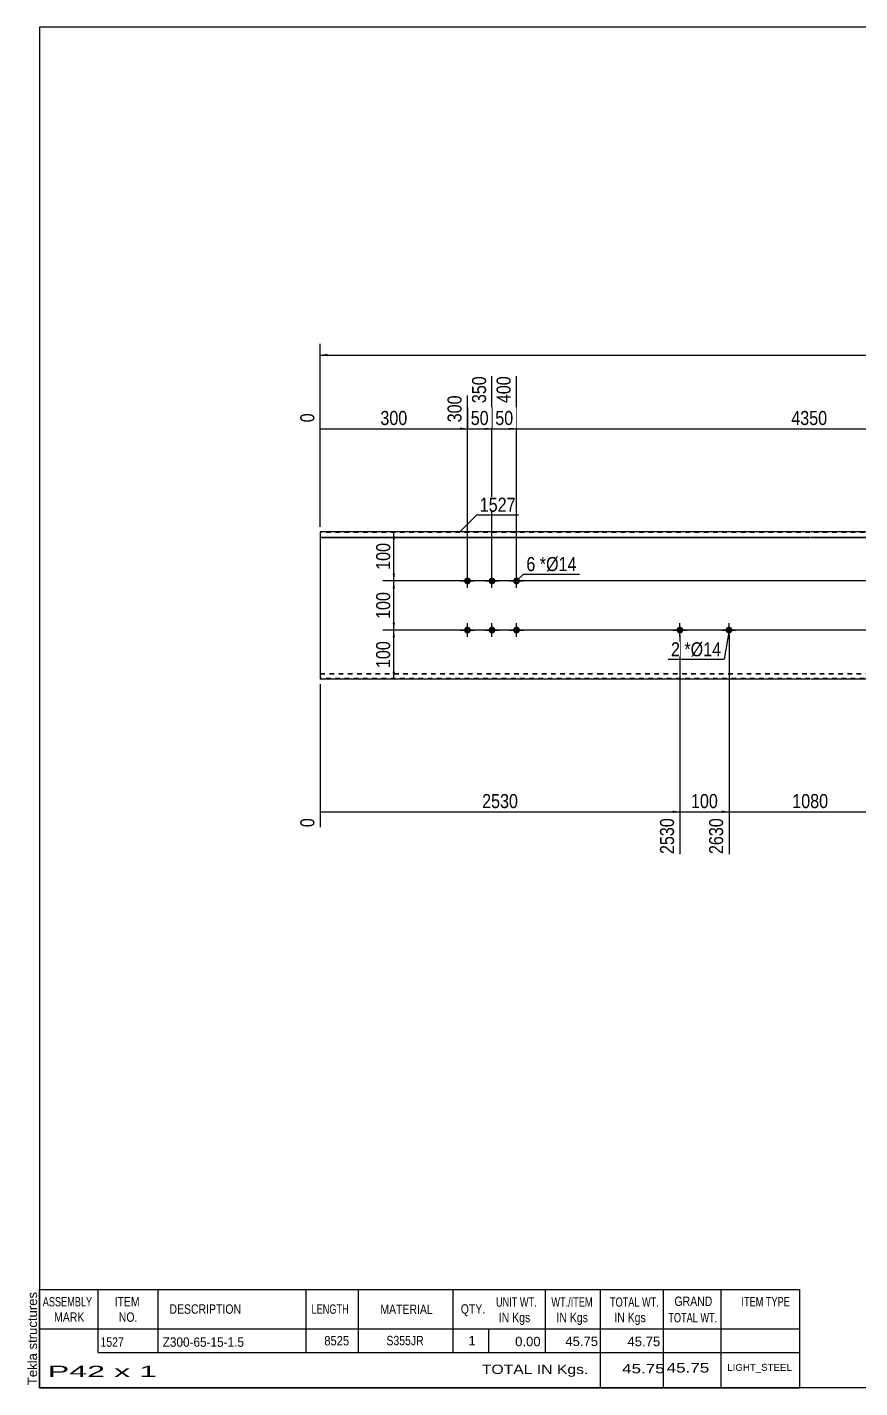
# Model space of a CAD drawing. Header units: millimetres. Extents: x -60 to 343, y -159 to 118.
# Drawn here: x -59.7 to 110, y -159.3 to 117.8 of the extents above; entities that cross this region are included whole.
import ezdxf

# ---------------------------------------------------------------- set-up
doc = ezdxf.new("R2010")
doc.units = ezdxf.units.MM
doc.linetypes.add('DXK_LINE_DOT1', pattern=[1.8814, 0.9407, -0.9407])
doc.styles.add('Arial', font='ARIAL.TTF', dxfattribs={"height": 0.2})
doc.styles.add('Arial Narrow', font='ARIALN.TTF', dxfattribs={"height": 0.2})

# ---------------------------------------------------------------- blocks, each defined once
blk = doc.blocks.new('Unknown-629091479-1606')
at = {"color": 5, "linetype": 'Continuous'}
for p, q in [((342.8, 117.75), (-57.2, 117.75)), ((-57.2, 117.75), (-57.2, -159.25)), ((342.8, -159.25), (342.8, 117.75)), ((-57.2, -159.25), (342.8, -159.25))]:
    blk.add_line(p, q, dxfattribs=at)
at = {"color": 174, "linetype": 'Continuous', "style": 'Arial'}
blk.add_text('Tekla structures', height=1.9102, rotation=90, dxfattribs=at).set_placement((-57.7, -158.75))
blk = doc.blocks.new('Part-629091479-1218 - 1203')
at = {"color": 2, "linetype": 'Continuous'}
for p, q in [((0, 15), (0, -15)), ((56.7, 15), (0, 15)), ((0, 13.94), (56.7, 13.94)), ((99.8, 15), (56.8, 15)), ((56.8, 13.94), (99.8, 13.94)), ((142.9, 15), (99.9, 15)), ((99.9, 13.94), (142.9, 13.94)), ((199.8, 15), (143, 15)), ((143, 13.94), (199.8, 13.94)), ((242.9, 15), (199.9, 15)), ((199.9, 13.94), (242.9, 13.94)), ((282.2, 15), (243, 15)), ((243, 13.94), (282.2, 13.94)), ((282.2, 15), (282.2, -15)), ((0, 13.83), (56.7, 13.83)), ((56.8, 13.83), (99.8, 13.83)), ((99.9, 13.83), (142.9, 13.83)), ((143, 13.83), (199.8, 13.83)), ((199.9, 13.83), (242.9, 13.83)), ((243, 13.83), (282.2, 13.83)), ((56.7, -15), (0, -15)), ((99.8, -15), (56.8, -15)), ((142.9, -15), (99.9, -15)), ((199.8, -15), (143, -15)), ((242.9, -15), (199.9, -15)), ((282.2, -15), (243, -15))]:
    blk.add_line(p, q, dxfattribs=at)
at = {"color": 7, "linetype": 'DXK_LINE_DOT1'}
for p, q in [((56.7, 14.85), (0, 14.85)), ((99.8, 14.85), (56.8, 14.85)), ((142.9, 14.85), (99.9, 14.85)), ((199.8, 14.85), (143, 14.85)), ((242.9, 14.85), (199.9, 14.85)), ((282.2, 14.85), (243, 14.85)), ((0, -13.83), (56.7, -13.83)), ((56.8, -13.83), (99.8, -13.83)), ((99.9, -13.83), (142.9, -13.83)), ((143, -13.83), (199.8, -13.83)), ((199.9, -13.83), (242.9, -13.83)), ((243, -13.83), (282.2, -13.83)), ((0, -13.94), (56.7, -13.94)), ((56.7, -14.85), (0, -14.85)), ((56.8, -13.94), (99.8, -13.94)), ((99.8, -14.85), (56.8, -14.85)), ((99.9, -13.94), (142.9, -13.94)), ((142.9, -14.85), (99.9, -14.85)), ((143, -13.94), (199.8, -13.94)), ((199.8, -14.85), (143, -14.85)), ((199.9, -13.94), (242.9, -13.94)), ((242.9, -14.85), (199.9, -14.85)), ((243, -13.94), (282.2, -13.94)), ((282.2, -14.85), (243, -14.85))]:
    blk.add_line(p, q, dxfattribs=at)
blk = doc.blocks.new('Bolt-629091479-1219 - 1203')
at = {"linetype": 'Continuous'}
for points in [[(29.3, 5, -1), (30.7, 5, -1)], [(34.3, 5, -1), (35.7, 5, -1)], [(39.3, 5, -1), (40.7, 5, -1)], [(29.3, -5, -1), (30.7, -5, -1)], [(34.3, -5, -1), (35.7, -5, -1)], [(39.3, -5, -1), (40.7, -5, -1)]]:
    blk.add_hatch(color=3, dxfattribs=at).paths.add_polyline_path(points)
at = {"color": 3, "linetype": 'Continuous'}
for p, q in [((30, 3.6), (30, 6.4)), ((35, 3.6), (35, 6.4)), ((40, 3.6), (40, 6.4)), ((28.6, 5), (31.4, 5)), ((33.6, 5), (36.4, 5)), ((38.6, 5), (41.4, 5)), ((28.6, -5), (31.4, -5)), ((30, -6.4), (30, -3.6)), ((33.6, -5), (36.4, -5)), ((35, -6.4), (35, -3.6)), ((38.6, -5), (41.4, -5)), ((40, -6.4), (40, -3.6))]:
    blk.add_line(p, q, dxfattribs=at)
blk = doc.blocks.new('Bolt-629091479-1220 - 1203')
at = {"linetype": 'Continuous'}
for points in [[(73.3, -4.3, -1), (73.3, -5.7, -1)], [(83.3, -4.3, -1), (83.3, -5.7, -1)]]:
    blk.add_hatch(color=3, dxfattribs=at).paths.add_polyline_path(points)
at = {"color": 3, "linetype": 'Continuous'}
for p, q in [((71.9, -5), (74.7, -5)), ((73.3, -6.4), (73.3, -3.6)), ((81.9, -5), (84.7, -5)), ((83.3, -6.4), (83.3, -3.6))]:
    blk.add_line(p, q, dxfattribs=at)
blk = doc.blocks.new('StraightDimension-629091479-1293 - 1203')
at = {"linetype": 'Continuous'}
blk.add_hatch(color=7, dxfattribs=at).paths.add_polyline_path([(157.8, 36.25), (159.3, 36), (157.8, 35.75)])
at = {"color": 7, "linetype": 'Continuous'}
for p, q in [((40, 6), (40, 46.68)), ((159.3, 6), (159.3, 44.61)), ((40, 36), (159.3, 36))]:
    blk.add_line(p, q, dxfattribs=at)
at = {"color": 0, "linetype": 'Continuous'}
blk.add_wipeout([(158.7, 45.21), (154.5, 45.21), (154.5, 36.7), (158.7, 36.7)], dxfattribs=at)
at = {"color": 0}
blk.add_wipeout([(103.9, 36.15), (103.9, 40.35), (95.39, 40.35), (95.39, 36.15)], dxfattribs=at)
at = {"color": 3, "linetype": 'Continuous', "style": 'Arial Narrow'}
blk.add_text('4750', height=2.863, rotation=90.0002, dxfattribs=at).set_placement((158.1, 37.3))
at = {"color": 3, "style": 'Arial Narrow'}
blk.add_text('4350', height=2.863, dxfattribs=at).set_placement((95.99, 36.75))
blk = doc.blocks.new('StraightDimension-629091479-1321 - 1203')
at = {"linetype": 'Continuous'}
for points in [[(14.75, 13.5), (15, 15), (15.25, 13.5)], [(15.25, 6.5), (15, 5), (14.75, 6.5)]]:
    blk.add_hatch(color=7, dxfattribs=at).paths.add_polyline_path(points)
at = {"color": 7, "linetype": 'Continuous'}
for p, q in [((29, 15), (12.75, 15)), ((15, 5), (15, 15)), ((258.7, 5), (12.75, 5))]:
    blk.add_line(p, q, dxfattribs=at)
at = {"color": 0}
blk.add_wipeout([(14.85, 13.34), (10.65, 13.34), (10.65, 6.66), (14.85, 6.66)], dxfattribs=at)
at = {"color": 3, "style": 'Arial Narrow'}
blk.add_text('100', height=2.863, rotation=90.0002, dxfattribs=at).set_placement((14.25, 7.26))
blk = doc.blocks.new('StraightDimension-629091479-1258 - 1203')
at = {"linetype": 'Continuous'}
blk.add_hatch(color=7, dxfattribs=at).paths.add_polyline_path([(114.9, -41.75), (116.4, -42), (114.9, -42.25)])
at = {"color": 7, "linetype": 'Continuous'}
for p, q in [((83.3, -6), (83.3, -50.61)), ((116.4, -6), (116.4, -50.61)), ((83.3, -42), (116.4, -42))]:
    blk.add_line(p, q, dxfattribs=at)
at = {"color": 0}
blk.add_wipeout([(104.1, -41.85), (104.1, -37.65), (95.59, -37.65), (95.59, -41.85)], dxfattribs=at)
at = {"color": 0, "linetype": 'Continuous'}
blk.add_wipeout([(115.8, -42.7), (111.6, -42.7), (111.6, -51.21), (115.8, -51.21)], dxfattribs=at)
at = {"color": 3, "style": 'Arial Narrow'}
blk.add_text('1080', height=2.863, dxfattribs=at).set_placement((96.19, -41.25))
at = {"color": 3, "linetype": 'Continuous', "style": 'Arial Narrow'}
blk.add_text('3710', height=2.863, rotation=90.0002, dxfattribs=at).set_placement((115.2, -50.61))
blk = doc.blocks.new('StraightDimension-629091479-1259 - 1203')
at = {"linetype": 'Continuous'}
blk.add_hatch(color=7, dxfattribs=at).paths.add_polyline_path([(81.8, -41.75), (83.3, -42), (81.8, -42.25)])
at = {"color": 7, "linetype": 'Continuous'}
for p, q in [((73.3, -6), (73.3, -50.61)), ((83.3, -6), (83.3, -50.61)), ((73.3, -42), (83.3, -42))]:
    blk.add_line(p, q, dxfattribs=at)
at = {"color": 0}
blk.add_wipeout([(81.64, -41.85), (81.64, -37.65), (74.95, -37.65), (74.95, -41.85)], dxfattribs=at)
at = {"color": 3, "style": 'Arial Narrow'}
blk.add_text('100', height=2.863, dxfattribs=at).set_placement((75.55, -41.25))
at = {"color": 0, "linetype": 'Continuous'}
blk.add_wipeout([(82.7, -42.7), (78.5, -42.7), (78.5, -51.21), (82.7, -51.21)], dxfattribs=at)
at = {"color": 3, "linetype": 'Continuous', "style": 'Arial Narrow'}
blk.add_text('2630', height=2.863, rotation=90.0002, dxfattribs=at).set_placement((82.1, -50.61))
blk = doc.blocks.new('StraightDimension-629091479-1323 - 1203')
at = {"linetype": 'Continuous'}
for points in [[(14.75, -6.5), (15, -5), (15.25, -6.5)], [(15.25, -13.5), (15, -15), (14.75, -13.5)]]:
    blk.add_hatch(color=7, dxfattribs=at).paths.add_polyline_path(points)
at = {"color": 7, "linetype": 'Continuous'}
for p, q in [((258.7, -5), (12.75, -5)), ((15, -15), (15, -5)), ((29, -15), (12.75, -15))]:
    blk.add_line(p, q, dxfattribs=at)
at = {"color": 0}
blk.add_wipeout([(14.85, -6.66), (10.65, -6.66), (10.65, -13.34), (14.85, -13.34)], dxfattribs=at)
at = {"color": 3, "style": 'Arial Narrow'}
blk.add_text('100', height=2.863, rotation=90.0002, dxfattribs=at).set_placement((14.25, -12.74))
blk = doc.blocks.new('StraightDimension-629091479-1260 - 1203')
at = {"linetype": 'Continuous'}
blk.add_hatch(color=7, dxfattribs=at).paths.add_polyline_path([(71.8, -41.75), (73.3, -42), (71.8, -42.25)])
at = {"color": 7, "linetype": 'Continuous'}
for p, q in [((73.3, -6), (73.3, -50.61)), ((0, -16), (0, -45.13)), ((0, -42), (73.3, -42))]:
    blk.add_line(p, q, dxfattribs=at)
at = {"color": 0}
blk.add_wipeout([(40.9, -41.85), (40.9, -37.65), (32.39, -37.65), (32.39, -41.85)], dxfattribs=at)
at = {"color": 0, "linetype": 'Continuous'}
for points in [[(-0.6, -42.7), (-4.8, -42.7), (-4.8, -45.73), (-0.6, -45.73)], [(72.7, -42.7), (68.5, -42.7), (68.5, -51.21), (72.7, -51.21)]]:
    blk.add_wipeout(points, dxfattribs=at)
at = {"color": 3, "style": 'Arial Narrow'}
blk.add_text('2530', height=2.863, dxfattribs=at).set_placement((32.99, -41.25))
at = {"color": 3, "linetype": 'Continuous', "style": 'Arial Narrow'}
for s, height, p in [('0', 2.86, (-1.2, -45.13)), ('2530', 2.863, (72.1, -50.61))]:
    blk.add_text(s, height=height, rotation=90.0002, dxfattribs=at).set_placement(p)
blk = doc.blocks.new('StraightDimension-629091479-1294 - 1203')
at = {"linetype": 'Continuous'}
blk.add_hatch(color=7, dxfattribs=at).paths.add_polyline_path([(38.5, 36.25), (40, 36), (38.5, 35.75)])
at = {"color": 7, "linetype": 'Continuous'}
for p, q in [((35, 6), (35, 46.68)), ((40, 6), (40, 46.68)), ((35, 36), (40, 36))]:
    blk.add_line(p, q, dxfattribs=at)
at = {"color": 0}
blk.add_wipeout([(39.93, 36.15), (39.93, 40.35), (35.07, 40.35), (35.07, 36.15)], dxfattribs=at)
at = {"color": 0, "linetype": 'Continuous'}
blk.add_wipeout([(39.4, 47.28), (35.2, 47.28), (35.2, 40.6), (39.4, 40.6)], dxfattribs=at)
at = {"color": 3, "linetype": 'Continuous', "style": 'Arial Narrow'}
blk.add_text('400', height=2.863, rotation=90.0002, dxfattribs=at).set_placement((38.8, 41.2))
at = {"color": 3, "style": 'Arial Narrow'}
blk.add_text('50', height=2.863, dxfattribs=at).set_placement((35.67, 36.75))
blk = doc.blocks.new('StraightDimension-629091479-1295 - 1203')
at = {"linetype": 'Continuous'}
blk.add_hatch(color=7, dxfattribs=at).paths.add_polyline_path([(33.5, 36.25), (35, 36), (33.5, 35.75)])
at = {"color": 7, "linetype": 'Continuous'}
for p, q in [((35, 6), (35, 46.68)), ((30, 6), (30, 42.78)), ((30, 36), (35, 36))]:
    blk.add_line(p, q, dxfattribs=at)
at = {"color": 0}
blk.add_wipeout([(34.93, 36.15), (34.93, 40.35), (30.07, 40.35), (30.07, 36.15)], dxfattribs=at)
at = {"color": 0, "linetype": 'Continuous'}
blk.add_wipeout([(34.4, 47.28), (30.2, 47.28), (30.2, 40.6), (34.4, 40.6)], dxfattribs=at)
at = {"color": 3, "linetype": 'Continuous', "style": 'Arial Narrow'}
blk.add_text('350', height=2.863, rotation=90.0002, dxfattribs=at).set_placement((33.8, 41.2))
at = {"color": 3, "style": 'Arial Narrow'}
blk.add_text('50', height=2.863, dxfattribs=at).set_placement((30.67, 36.75))
blk = doc.blocks.new('StraightDimension-629091479-1296 - 1203')
at = {"linetype": 'Continuous'}
blk.add_hatch(color=7, dxfattribs=at).paths.add_polyline_path([(28.5, 36.25), (30, 36), (28.5, 35.75)])
at = {"color": 7, "linetype": 'Continuous'}
for p, q in [((30, 6), (30, 42.78)), ((0, 16), (0, 39.13)), ((0, 36), (30, 36))]:
    blk.add_line(p, q, dxfattribs=at)
at = {"color": 0, "linetype": 'Continuous'}
for points in [[(29.4, 43.38), (25.2, 43.38), (25.2, 36.7), (29.4, 36.7)], [(-0.6, 39.73), (-4.8, 39.73), (-4.8, 36.7), (-0.6, 36.7)]]:
    blk.add_wipeout(points, dxfattribs=at)
at = {"color": 0}
blk.add_wipeout([(18.34, 36.15), (18.34, 40.35), (11.66, 40.35), (11.66, 36.15)], dxfattribs=at)
at = {"color": 3, "linetype": 'Continuous', "style": 'Arial Narrow'}
for s, height, p in [('300', 2.863, (28.8, 37.3)), ('0', 2.86, (-1.2, 37.3))]:
    blk.add_text(s, height=height, rotation=90.0002, dxfattribs=at).set_placement(p)
at = {"color": 3, "style": 'Arial Narrow'}
blk.add_text('300', height=2.863, dxfattribs=at).set_placement((12.26, 36.75))
blk = doc.blocks.new('StraightDimension-629091479-1322 - 1203')
at = {"linetype": 'Continuous'}
for points in [[(14.75, 3.5), (15, 5), (15.25, 3.5)], [(15.25, -3.5), (15, -5), (14.75, -3.5)]]:
    blk.add_hatch(color=7, dxfattribs=at).paths.add_polyline_path(points)
at = {"color": 7, "linetype": 'Continuous'}
for p, q in [((258.7, 5), (12.75, 5)), ((15, -5), (15, 5)), ((258.7, -5), (12.75, -5))]:
    blk.add_line(p, q, dxfattribs=at)
at = {"color": 0}
blk.add_wipeout([(14.85, 3.34), (10.65, 3.34), (10.65, -3.34), (14.85, -3.34)], dxfattribs=at)
at = {"color": 3, "style": 'Arial Narrow'}
blk.add_text('100', height=2.863, rotation=90.0002, dxfattribs=at).set_placement((14.25, -2.74))
blk = doc.blocks.new('StraightDimension-629091479-1349 - 1203')
at = {"linetype": 'Continuous'}
for points in [[(1.5, 50.75), (0, 51), (1.5, 51.25)], [(280.7, 51.25), (282.2, 51), (280.7, 50.75)]]:
    blk.add_hatch(color=7, dxfattribs=at).paths.add_polyline_path(points)
at = {"color": 7, "linetype": 'Continuous'}
for p, q in [((0, 16), (0, 53.25)), ((282.2, 16), (282.2, 53.25)), ((0, 51), (282.2, 51))]:
    blk.add_line(p, q, dxfattribs=at)
at = {"color": 0}
blk.add_wipeout([(145.35, 51.15), (145.35, 55.35), (136.84, 55.35), (136.84, 51.15)], dxfattribs=at)
at = {"color": 3, "style": 'Arial Narrow'}
blk.add_text('8525', height=2.863, dxfattribs=at).set_placement((137.44, 51.75))
blk = doc.blocks.new('CBS_BOM-629091479-1653')
at = {"color": 7, "linetype": 'Continuous'}
for p, q in [((-57.23, -147.28), (-57.23, -139.28)), ((-57.23, -139.28), (97.69, -139.28)), ((-45.23, -147.28), (-45.23, -139.28)), ((-33.04, -147.28), (-33.04, -139.28)), ((-2.88, -147.28), (-2.88, -139.28)), ((7.8, -147.28), (7.8, -139.28)), ((27.12, -147.28), (27.12, -139.28)), ((45.92, -147.28), (45.92, -139.28)), ((57.13, -147.28), (57.13, -139.28)), ((69.92, -147.28), (69.92, -139.28)), ((81.67, -147.28), (81.67, -139.28)), ((97.69, -139.29), (97.69, -147.27)), ((-57.23, -147.28), (97.69, -147.28)), ((-57.23, -152.08), (-57.23, -147.28)), ((-45.23, -152.08), (-45.23, -147.28)), ((-33.04, -152.08), (-33.04, -147.28)), ((-2.88, -152.08), (-2.88, -147.28)), ((7.8, -152.08), (7.8, -147.28)), ((27.12, -152.08), (27.12, -147.28)), ((34.38, -152.08), (34.38, -147.28)), ((45.92, -152.08), (45.92, -147.28)), ((57.13, -152.08), (57.13, -147.28)), ((69.92, -152.08), (69.92, -147.28)), ((81.69, -152.08), (81.69, -147.28)), ((97.69, -147.28), (97.69, -152.08)), ((-57.23, -159.28), (-57.23, -152.1)), ((-45.23, -152.08), (97.69, -152.08)), ((57.13, -159.28), (57.13, -152.1)), ((69.92, -159.28), (69.92, -152.1)), ((81.73, -159.28), (81.73, -152.1)), ((97.69, -152.08), (97.69, -159.28)), ((-57.23, -159.28), (97.69, -159.28))]:
    blk.add_line(p, q, dxfattribs=at)
at = {"color": 3, "linetype": 'Continuous', "style": 'Arial'}
for s, height, width, p in [('ASSEMBLY', 1.91, 0.7, (-56.55, -142.71)), ('ITEM', 1.91, 0.8, (-41.9, -142.71)), ('UNIT WT.', 1.91, 0.7, (35.81, -142.78)), ('WT./ITEM', 1.91, 0.7, (47.1, -142.78)), ('TOTAL WT.', 1.91, 0.7, (59.04, -142.78)), ('GRAND', 1.91, 0.8, (72.19, -142.62)), ('ITEM TYPE', 1.91, 0.7, (85.83, -142.7)), ('MARK', 1.91, 0.8, (-54.23, -145.84)), ('NO.', 1.91, 0.8, (-41.05, -145.84)), ('DESCRIPTION', 1.9102, 0.8, (-30.72, -144.21)), ('LENGTH', 1.91, 0.7, (-1.77, -144.21)), ('MATERIAL', 1.91, 0.8, (12.25, -144.26)), ('QTY.', 1.91, 0.8, (28.64, -144.18)), ('IN Kgs', 1.91, 0.8, (36.39, -145.92)), ('IN Kgs', 1.91, 0.8, (48.14, -145.92)), ('IN Kgs', 1.91, 0.8, (59.93, -145.92)), ('TOTAL WT.', 1.91, 0.7, (70.93, -145.96))]:
    blk.add_text(s, height=height, dxfattribs=dict(at, width=width)).set_placement(p)
at = {"color": 7, "linetype": 'Continuous', "style": 'Arial'}
for s, height, width, p in [('1527', 1.91, 0.8, (-44.77, -150.93)), ('Z300-65-15-1.5', 1.9102, 0.9, (-32.1, -150.93)), ('8525', 1.91, 0.85, (0.84, -150.65)), ('S355JR', 1.91, 0.8, (13.49, -150.62))]:
    blk.add_text(s, height=height, dxfattribs=dict(at, width=width)).set_placement(p)
for s, p in [('1', (30.21, -150.62)), ('0.00', (39.72, -150.81)), ('45.75', (49.94, -150.78)), ('45.75', (62.61, -150.81))]:
    blk.add_text(s, height=1.91, dxfattribs=at).set_placement(p)
at = {"color": 6, "linetype": 'Continuous', "style": 'Arial'}
for s, height, width, p in [('P42 x 1', 2.292, 2.05, (-55.51, -157.09)), ('TOTAL IN Kgs.', 1.9102, 1.2, (32.93, -156.48)), ('45.75', 1.91, 1.3, (61.52, -156.33)), ('45.75', 1.91, 1.3, (70.59, -156.17))]:
    blk.add_text(s, height=height, dxfattribs=dict(at, width=width)).set_placement(p)
blk.add_text('LIGHT_STEEL', height=1.4135, dxfattribs=at).set_placement((82.94, -155.83))
blk = doc.blocks.new('Mark-629091479-1361 - 1203')
at = {"color": 0}
blk.add_wipeout([(43.84, 7.01), (43.84, 10.01), (42.01, 10.01), (42.01, 7.01)], dxfattribs=at)
blk.add_wipeout([(43.84, 7.01), (43.84, 10.01), (42.01, 10.01), (42.01, 7.01)], dxfattribs=at)
at = {"color": 7, "linetype": 'Continuous'}
blk.add_line((40, 5), (41.41, 6.41), dxfattribs=at)
at = {"color": 0}
blk.add_wipeout([(46.02, 7.01), (46.02, 10.01), (44.74, 10.01), (44.74, 7.01)], dxfattribs=at)
blk.add_wipeout([(46.02, 7.01), (46.02, 10.01), (44.74, 10.01), (44.74, 7.01)], dxfattribs=at)
at = {"color": 3, "style": 'Arial Narrow'}
blk.add_text('6', height=2.86, dxfattribs=at).set_placement((42.01, 7.01))
at = {"color": 0}
blk.add_wipeout([(52.23, 7.01), (52.23, 10.01), (46.02, 10.01), (46.02, 7.01)], dxfattribs=at)
blk.add_wipeout([(52.23, 7.01), (52.23, 10.01), (46.02, 10.01), (46.02, 7.01)], dxfattribs=at)
at = {"color": 7, "linetype": 'Continuous'}
blk.add_line((41.41, 6.41), (52.83, 6.41), dxfattribs=at)
at = {"color": 3, "style": 'Arial Narrow'}
for s, height, p in [('*', 2.86, (44.74, 7.01)), ('Ø14', 2.863, (46.02, 7.01))]:
    blk.add_text(s, height=height, dxfattribs=at).set_placement(p)
blk = doc.blocks.new('Mark-629091479-1352 - 1203')
at = {"color": 0}
blk.add_wipeout([(39.82, 19.09), (39.82, 22.09), (32.51, 22.09), (32.51, 19.09)], dxfattribs=at)
blk.add_wipeout([(39.82, 19.09), (39.82, 22.09), (32.51, 22.09), (32.51, 19.09)], dxfattribs=at)
at = {"color": 7, "linetype": 'Continuous'}
for p, q in [((28.37, 14.95), (31.91, 18.49)), ((31.91, 18.49), (40.42, 18.49))]:
    blk.add_line(p, q, dxfattribs=at)
at = {"color": 3, "style": 'Arial Narrow'}
blk.add_text('1527', height=2.863, dxfattribs=at).set_placement((32.51, 19.09))
blk = doc.blocks.new('Mark-629091479-1362 - 1203')
at = {"color": 0}
blk.add_wipeout([(73.31, -10.34), (73.31, -7.34), (71.48, -7.34), (71.48, -10.34)], dxfattribs=at)
blk.add_wipeout([(73.31, -10.34), (73.31, -7.34), (71.48, -7.34), (71.48, -10.34)], dxfattribs=at)
blk.add_wipeout([(75.48, -10.34), (75.48, -7.34), (74.21, -7.34), (74.21, -10.34)], dxfattribs=at)
blk.add_wipeout([(75.48, -10.34), (75.48, -7.34), (74.21, -7.34), (74.21, -10.34)], dxfattribs=at)
at = {"color": 3, "style": 'Arial Narrow'}
blk.add_text('2', height=2.86, dxfattribs=at).set_placement((71.48, -10.34))
at = {"color": 0}
blk.add_wipeout([(81.7, -10.34), (81.7, -7.34), (75.48, -7.34), (75.48, -10.34)], dxfattribs=at)
blk.add_wipeout([(81.7, -10.34), (81.7, -7.34), (75.48, -7.34), (75.48, -10.34)], dxfattribs=at)
at = {"color": 7, "linetype": 'Continuous'}
for p in [(83.3, -5), (70.88, -10.94)]:
    blk.add_line(p, (82.3, -10.94), dxfattribs=at)
at = {"color": 3, "style": 'Arial Narrow'}
for s, height, p in [('*', 2.86, (74.21, -10.34)), ('Ø14', 2.863, (75.48, -10.34))]:
    blk.add_text(s, height=height, dxfattribs=at).set_placement(p)

msp = doc.modelspace()

# ---------------------------------------------------------------- block references
for name in ['Unknown-629091479-1606', 'Part-629091479-1218 - 1203', 'Bolt-629091479-1219 - 1203', 'Bolt-629091479-1220 - 1203', 'CBS_BOM-629091479-1653']:
    msp.add_blockref(name, (0, 0))

# ---------------------------------------------------------------- next in the draw order: block references
for name in ['StraightDimension-629091479-1293 - 1203', 'StraightDimension-629091479-1258 - 1203']:
    msp.add_blockref(name, (0, 0))

# ---------------------------------------------------------------- next in the draw order: block references
for name in ['StraightDimension-629091479-1321 - 1203', 'StraightDimension-629091479-1259 - 1203']:
    msp.add_blockref(name, (0, 0))

# ---------------------------------------------------------------- next in the draw order: block references
for name in ['StraightDimension-629091479-1294 - 1203', 'StraightDimension-629091479-1323 - 1203']:
    msp.add_blockref(name, (0, 0))

# ---------------------------------------------------------------- next in the draw order: block references
for name in ['StraightDimension-629091479-1295 - 1203', 'StraightDimension-629091479-1260 - 1203']:
    msp.add_blockref(name, (0, 0))

# ---------------------------------------------------------------- next in the draw order: block references
msp.add_blockref('StraightDimension-629091479-1296 - 1203', (0, 0))

# ---------------------------------------------------------------- next in the draw order: block references
for name in ['StraightDimension-629091479-1349 - 1203', 'StraightDimension-629091479-1322 - 1203']:
    msp.add_blockref(name, (0, 0))

# ---------------------------------------------------------------- next in the draw order: block references
for name in ['Mark-629091479-1352 - 1203', 'Mark-629091479-1361 - 1203', 'Mark-629091479-1362 - 1203']:
    msp.add_blockref(name, (0, 0))

doc.saveas('drawing.dxf')
